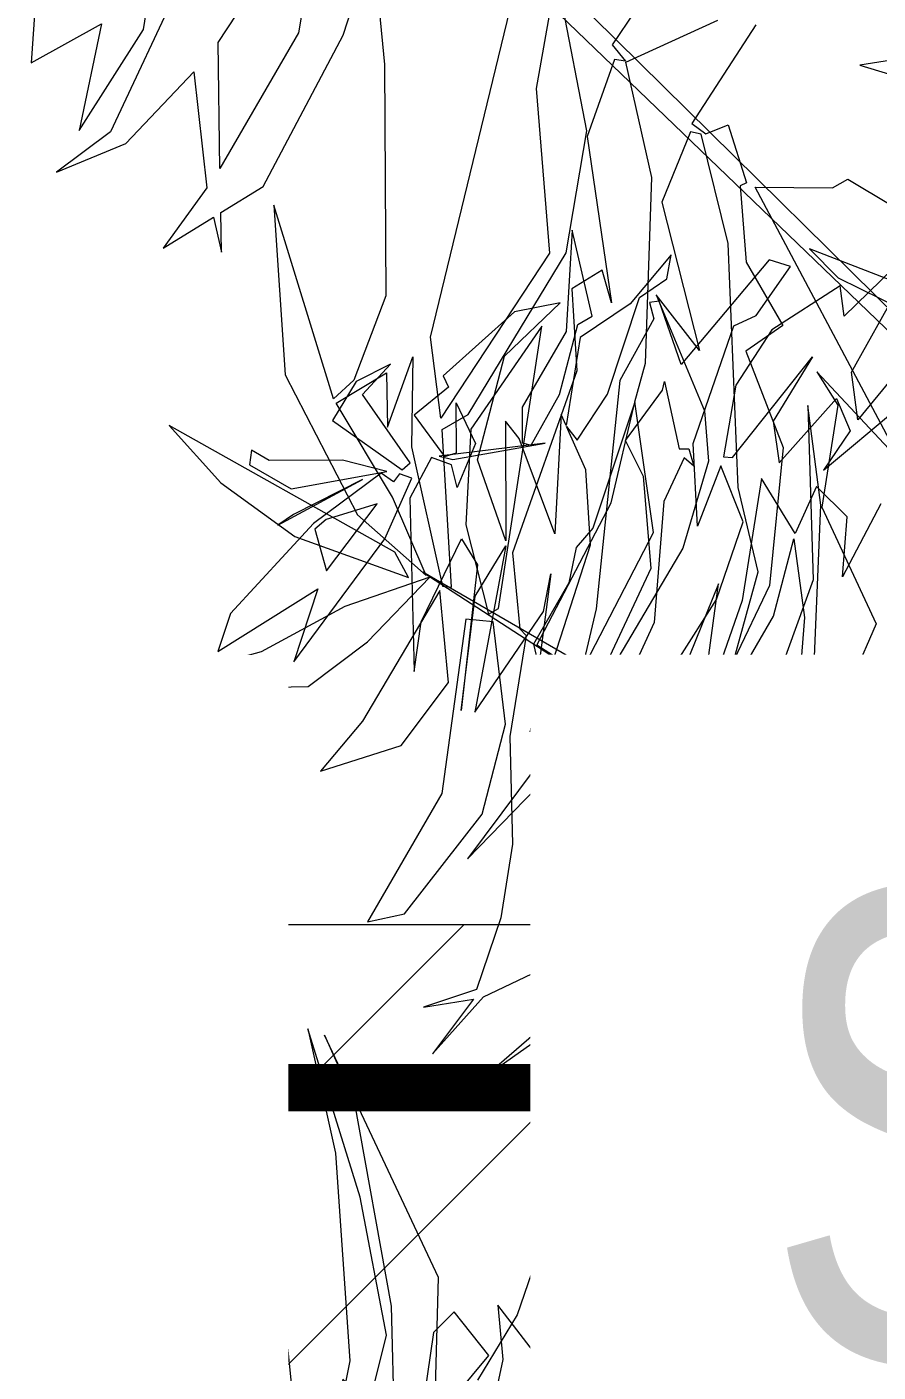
# Model space of a CAD drawing. Header units: millimetres. Extents: x 148480 to 578986, y 39883 to 155062.
# Drawn here: x 242504 to 242866, y 101463 to 102035 of the extents above; entities that cross this region are included whole.
import ezdxf

# ---------------------------------------------------------------- set-up
doc = ezdxf.new("R2010")
doc.units = ezdxf.units.MM
doc.linetypes.add('HIDDEN', pattern=[0.375, 0.25, -0.125])
doc.layers.add('CB-AC CABLE TRAY', color=213, linetype='Continuous', lineweight=15)
doc.layers.add('P-PIPE-IDEN', color=7, linetype='Continuous', lineweight=9)
for name, color, linetype in [('CET color Black or White', 7, 'Continuous'), ('Layer4', 6, 'Continuous'), ('M HVAC DRAIN PIPE', 30, 'Continuous'), ('M-HVAC-TEXT', 7, 'Continuous')]:
    doc.layers.add(name, color=color, linetype=linetype)
doc.styles.add('Arial_2', font='arial.ttf', dxfattribs={"height": 75})
doc.styles.add('romans', font='stylu.ttf', dxfattribs={"height": 125})

# ---------------------------------------------------------------- blocks, each defined once
blk = doc.blocks.new('GFC1')
at = {"layer": 'CET color Black or White', "color": 8, "linetype": 'Continuous', "lineweight": 18}
for points in [[(315561.98, 103226.07), (315690.09, 102755.81), (315725.45, 102600.77), (315739.28, 102586.83), (315747.14, 102570.7), (315757.92, 102568.19), (315749.13, 102564.38), (315735.99, 102565.13), (315732.15, 102588.63), (315651.12, 102726.43), (315576.85, 102828.11), (315346.95, 103054.83)], [(315106.36, 103228.92), (315153.35, 103205.62), (315195.29, 103177.44), (315261.93, 103123.39), (315512.51, 102882.15), (315590.84, 102790.38), (315622.36, 102740.44), (315686.07, 102621.28), (315707.3, 102571.26), (315631.37, 102600.06), (315304.74, 102789.13), (315479.57, 102675.87), (315506.28, 102665.32), (315556.82, 102629.79), (315632.95, 102587.13), (315704.56, 102540.51), (315631.01, 102501.82), (315431.01, 102429.07), (315244.3, 102380.44), (315043.26, 102345.53)], [(315514.86, 102908.86), (315469, 102926.51), (315481.22, 102914.24), (315508.81, 102900.67)], [(315503.09, 102845.37), (315445.97, 102952.83), (315478.84, 102952.44), (315485.41, 102956.2), (315504.03, 102945.04)], [(315268.4, 103116.04), (315251.95, 103018.39), (315218.47, 102960.76), (315217.85, 103014.3), (315237.55, 103044.29)], [(315148, 103144.23), (315138.35, 103005.55), (315168.25, 103022.18), (315158.81, 102976.84), (315186.05, 103019.73), (315188.17, 103033.25)], [(315202.54, 103041.25), (315172.08, 102976.27), (315149.21, 102959.21), (315178.58, 102971.28), (315207.48, 103001.75), (315212.98, 102952.46), (315194.51, 102926.87), (315215.84, 102940.09), (315219.3, 102925.16), (315218.91, 102941.99), (315236.88, 102953.12), (315270.92, 103017.31), (315283.6, 103056.18), (315288.49, 103004.85), (315289.13, 102906.57), (315275.49, 102870.82), (315266.9, 102862.86), (315241.47, 102945.05), (315246.31, 102873.06), (315277, 102813.54), (315306.27, 102787.7), (315291.95, 102820.99), (315267.99, 102861.04), (315289.38, 102873.89), (315289.71, 102850.74), (315300.6, 102880.63), (315300.02, 102842.45), (315300.02, 102842.45), (315313.08, 102783.19), (315316.95, 102782.86), (315313.01, 102849.85), (315324.03, 102856.13), (315365.67, 102924.84), (315374.49, 102976.65), (315363.59, 103033.18)], [(315359.95, 103034.77), (315352.97, 102994.71), (315358.62, 102924.69), (315312.41, 102854.59), (315308.05, 102889.03), (315350.31, 103063)], [(315411.28, 103051.92), (315385.21, 103013.31), (315390.87, 103006.31), (315386.26, 103007.06), (315374.57, 102974.28), (315384.99, 102903.62), (315381, 102917.55), (315368.11, 102909.62), (315370.17, 102874.78), (315342.94, 102797.43), (315345.97, 102765.15), (315348.76, 102762.33), (315341.74, 102719.4), (315342.87, 102673.65), (315337.87, 102642.27), (315327.65, 102611.8), (315305.08, 102604.4), (315326.29, 102607.75), (315308.86, 102584.55), (315330.62, 102608.75), (315351.11, 102618.53), (315367.62, 102648.13), (315386.22, 102700.43), (315376.37, 102747.17), (315371.9, 102746.43), (315402.76, 102806.09), (315394.81, 102861.51), (315399.38, 102877.98), (315402.08, 102956.94), (315390.98, 103005.89), (315430.19, 103023.72)], [(315446.21, 103021.77), (315419.12, 102979.85), (315425.05, 102975.36), (315434.55, 102979.32), (315442.31, 102954.62), (315439.56, 102953.3), (315442.17, 102920.9), (315457.73, 102894.01), (315441.96, 102883.06), (315457.92, 102842.08), (315452.1, 102783.53), (315436.89, 102751.85), (315447.31, 102789.26), (315438.82, 102825.22), (315434.49, 102928.81), (315423.07, 102975.3), (315418.44, 102976.26), (315406.32, 102946.37), (315422.32, 102883.32), (315403.98, 102907.06), (315424.4, 102857.74), (315426.16, 102836.27), (315415.28, 102799.34), (315380.74, 102740.91), (315392.7, 102733.55), (315384.27, 102733.07), (315391.76, 102681.38), (315368.66, 102607.17), (315330.99, 102574.56), (315348.71, 102569.74), (315340.86, 102560.51), (315386.68, 102567.49), (315416.83, 102577.41), (315426.61, 102585.16), (315419.89, 102565.5), (315410.54, 102569.82), (315371.77, 102549.33), (315371.77, 102549.33), (315355.99, 102540.99), (315368.54, 102539.38), (315363.54, 102527.14), (315361, 102528.67), (315356.51, 102534.05), (315361.53, 102522.23), (315344.92, 102473.61), (315328.01, 102445.84)], [(315310.06, 102437.14), (315311.43, 102489.43), (315263.05, 102592.49), (315275.65, 102564.25), (315291.31, 102477.32), (315292.62, 102426.84)], [(315366.51, 102424.54), (315381, 102462.8), (315415.11, 102495.96), (315374.03, 102520.8), (315377, 102538.3), (315390.15, 102536.62), (315390.88, 102520.76), (315390.88, 102520.76), (315391.18, 102514.18), (315396.48, 102518.3), (315416.31, 102511.84), (315447.33, 102512.37), (315475.55, 102526.23), (315492.42, 102542.83), (315490.72, 102534.09), (315464.15, 102510.34), (315419.91, 102495.18), (315453.26, 102486.66), (315488.97, 102496.26), (315526.5, 102539.16)], [(315546.11, 102524.47), (315495.72, 102464.68), (315498.92, 102464.39)], [(315518.4, 102888.87), (315489.54, 102853.96), (315486.91, 102874.18), (315506.94, 102909.9)], [(315504.68, 102918.15), (315483.81, 102898), (315482.14, 102910.84), (315453.03, 102892.15), (315437.78, 102868.57), (315432.54, 102838.24), (315436.42, 102837.87), (315470.4, 102880.72), (315453.58, 102853.27), (315456.22, 102835.57), (315480.6, 102862.91), (315486.35, 102849.22), (315474.96, 102832.52), (315488.59, 102843.88), (315488.59, 102843.88), (315510.57, 102862.21)], [(315499.41, 102818.26), (315483.06, 102787.17), (315485.03, 102812.62), (315472.1, 102825.51), (315462.96, 102805.56), (315448.68, 102828.97), (315440.46, 102777.07), (315426.37, 102736.52), (315404.91, 102716.06), (315412.95, 102751.5), (315429.62, 102777.53), (315440.88, 102810.59), (315431.39, 102834.34), (315421.45, 102808.65), (315419.59, 102843.87), (315436.94, 102893.8), (315446.39, 102898.27), (315460.96, 102918.99), (315451.89, 102921.89), (315414.48, 102877.37), (315405.15, 102904.37), (315401.07, 102903.7), (315402.93, 102896.83), (315388.49, 102870.6), (315378.46, 102773.61), (315367.04, 102725.45), (315323.73, 102667.3), (315362.82, 102707.66), (315401.83, 102790.86), (315398.52, 102829.82), (315390.95, 102845.15), (315406.65, 102866.53), (315407.49, 102870.13), (315413.64, 102841.63), (315417.86, 102841.62), (315419.88, 102834.16), (315415.84, 102837.8), (315407.19, 102819.26), (315403.04, 102767.74), (315386.3, 102731.44), (315355.6, 102697.28), (315394.41, 102727.64), (315403.07, 102738.86), (315403.1, 102726.52), (315385.06, 102697.13), (315379.02, 102679.26), (315406.27, 102689.38), (315404.58, 102699.77), (315429, 102727.67), (315453.82, 102770.41), (315462.4, 102803.38), (315466.91, 102769.86), (315463.98, 102732.35), (315453.29, 102721.36), (315459.22, 102699.67), (315432.63, 102658.26), (315459.97, 102683.3), (315453.84, 102659.93), (315464, 102682.21), (315468.99, 102663.96), (315457.41, 102654.43), (315478.9, 102669.23), (315518.93, 102737.44)], [(315507.68, 102567.19), (315497.45, 102558.13), (315510.63, 102555.6)], [(315512.3, 102549.05), (315497.27, 102537.85), (315524.72, 102555.6)], [(315499.12, 102516.44), (315478.32, 102463.13), (315471.86, 102461.16), (315463.8, 102540.88), (315453.58, 102558.73), (315457.41, 102545.53), (315444.7, 102506.97), (315440.99, 102556.6), (315437.32, 102533.03), (315428.54, 102457.96), (315433.32, 102451.43), (315431.48, 102415.12)], [(315458.54, 102417.05), (315470.07, 102451.54), (315482.48, 102445.84)], [(315502.83, 102841.53), (315472.14, 102874.28), (315481.14, 102860.14), (315474.34, 102816.73), (315497.35, 102767.28), (315478.45, 102723.65), (315455.15, 102710.47), (315447.86, 102701.23), (315446.38, 102705.5), (315470.15, 102729.49), (315473.92, 102817.63), (315468.39, 102860.06), (315470.6, 102785.97), (315452.87, 102737.05), (315436.01, 102710.78), (315437.75, 102702.05), (315444.81, 102696.12), (315444.8, 102701.18), (315451.69, 102699.97), (315462.84, 102652.82), (315461.02, 102690.24), (315466.03, 102690.82), (315453.11, 102696.32), (315509.98, 102741.28)], [(315503.64, 102696.17), (315479.42, 102683.99), (315476.5, 102690.78), (315517.18, 102702.97)], [(315533.01, 102748.13), (315497.71, 102703.9), (315469.9, 102691.26), (315474.7, 102691.81), (315473.9, 102638.09), (315467.44, 102579.87), (315446.58, 102553.14), (315425.72, 102548.87), (315397.5, 102519.1), (315409.13, 102516.18), (315486.4, 102583.32), (315476.13, 102681.46), (315480.66, 102681.14), (315495.5, 102659.51), (315494.65, 102671.25), (315501.74, 102669.25)], [(315251.97, 102415.59), (315246.3, 102470.92), (315201.28, 102569.21), (315191.42, 102582.96), (315200.49, 102560.85), (315178.84, 102574.07), (315203.58, 102540.32), (315208.37, 102506.24), (315218.39, 102493.47), (315221.29, 102405.16)], [(315174.6, 102446.08), (315152.44, 102494.06), (315146.79, 102521.64), (315133.88, 102542.82), (315157.08, 102436.53)], [(315141.55, 102439.08), (315116.99, 102544.22)]]:
    blk.add_lwpolyline(points, dxfattribs=at)
for points in [[(315525.62, 103002.74), (315527.25, 103010.36), (315490.51, 103004.65), (315507.74, 102999.38), (315511.59, 103003.05), (315525.62, 103002.74)], [(315376.77, 102897.99), (315368.26, 102934.51), (315365.63, 102891.46), (315347.01, 102859.34), (315347.06, 102844.1), (315350.87, 102843.07), (315362.88, 102864.65), (315370.71, 102894.43), (315376.77, 102897.99)], [(315408.45, 102913.78), (315410.23, 102924), (315392.9, 102903.14), (315371.7, 102888.82), (315365.63, 102851.46), (315363.51, 102856.18), (315360.86, 102805.5), (315345.74, 102845.95), (315339.94, 102853.3), (315340.11, 102802.52), (315328.03, 102836.85), (315339.48, 102880.97), (315363.12, 102903.63), (315343.69, 102899.84), (315313.44, 102872.55), (315315.69, 102867.84), (315301.11, 102855.84), (315313.97, 102838.38), (315319.14, 102839.94), (315318.88, 102861.16), (315327.14, 102843.89), (315319.39, 102825.22), (315317, 102834.72), (315308.4, 102837.85), (315299.26, 102820.63), (315301.12, 102746.92), (315304.04, 102768.05), (315321.24, 102803.33), (315328.01, 102792.3), (315321.12, 102730.33), (315326.98, 102778.98), (315340.12, 102800.42), (315326.94, 102729.71), (315356.03, 102772.51), (315359.16, 102788.44), (315350.37, 102721.31), (315375.99, 102800.76), (315374.08, 102832.71), (315365.8, 102851.1), (315370.31, 102845.31), (315383.23, 102864.88), (315396.83, 102905.82), (315408.45, 102913.78)], [(315336.92, 102773.69), (315355.36, 102893.65), (315325.25, 102849.97), (315323.09, 102809.33), (315332.62, 102771.3), (315336.92, 102773.69)], [(315299.41, 102835.64), (315279.09, 102864.62), (315291.02, 102877.49), (315276.51, 102870.14), (315266.42, 102853.57), (315296.03, 102832.59), (315299.41, 102835.64)], [(315368.14, 102745.81), (315371.62, 102746.39), (315353.29, 102758.21), (315384.76, 102818.61), (315394.79, 102861.45), (315377.01, 102807.83), (315369.88, 102799.59), (315366.81, 102784.71), (315351.76, 102758.62), (315361.33, 102718.06), (315360.18, 102654.27), (315368.14, 102745.81)], [(315298.63, 102786.84), (315292.88, 102797.68), (315197.03, 102851.55), (315219.02, 102827.14), (315250.35, 102804.38), (315298.63, 102786.84)], [(315356.82, 102844.04), (315311.75, 102838.45), (315317.6, 102837.03), (315356.82, 102844.04)], [(315289.52, 102831.91), (315270.63, 102836.75), (315239.5, 102836.6), (315232.04, 102841.01), (315231.13, 102834.78), (315248.88, 102824.63), (315289.52, 102831.91)], [(315300.07, 102829.06), (315294.9, 102830.95), (315292.37, 102827.57), (315287.07, 102831.26), (315258.27, 102809.84), (315223.03, 102771.66), (315217.63, 102755.47), (315260.13, 102782.05), (315250, 102751.13), (315288.65, 102803.4), (315300.07, 102829.06)], [(315279.18, 102828.5), (315249.82, 102813.68), (315249.82, 102813.68), (315243.21, 102809.16), (315279.18, 102828.5)], [(315285.36, 102818.2), (315263.76, 102811.54), (315258.93, 102807.45), (315263.82, 102789.69), (315285.36, 102818.2)], [(315307.74, 102787.1), (315271.69, 102774.54), (315236.12, 102755.32), (315177.29, 102739), (315256.08, 102740.59), (315281.25, 102759.54), (315307.74, 102787.1)], [(315433.49, 102744.78), (315407.96, 102727.89), (315425.85, 102750.78), (315430.41, 102784.15), (315415.74, 102747.83), (315394.71, 102732.83), (315407.32, 102720.14), (315420.09, 102716.88), (315433.49, 102744.78)], [(315315.74, 102742.29), (315312.04, 102781.32), (315279.14, 102725.84), (315261.33, 102704.57), (315261.33, 102704.57), (315295.55, 102715.49), (315315.74, 102742.29)], [(315330.03, 102686.32), (315339.92, 102724.64), (315334.66, 102768.11), (315323.08, 102769.23), (315312.83, 102695.14), (315281.33, 102640.62), (315296.94, 102644.06), (315330.03, 102686.32)], [(315412.05, 102629.13), (315412.48, 102664.26), (315382.92, 102611.24), (315332.27, 102575.5), (315350.5, 102571.84), (315368.06, 102592.46), (315412.05, 102629.13)], [(315541, 102628.27), (315543.97, 102639.84), (315510.95, 102634.26), (315481.84, 102637.7), (315501.41, 102620.92), (315541, 102628.27)], [(315458.47, 102584.67), (315462.77, 102631.95), (315443.52, 102599.99), (315437.05, 102572.44), (315458.47, 102584.67)], [(315520.02, 102538.46), (315518.19, 102618.37), (315493.36, 102536.46), (315482.92, 102519.87), (315520.02, 102538.46)], [(315278.85, 102422.85), (315289.32, 102464.96), (315278.17, 102523.55), (315255.87, 102595.13), (315267.72, 102542.29), (315273.74, 102454.05), (315261.11, 102391.2), (315278.85, 102422.85)], [(315199.44, 102401.78), (315206.62, 102448.89), (315186.02, 102546.29), (315176.84, 102567.92), (315187.64, 102499.58), (315183.59, 102368.61), (315199.44, 102401.78)], [(315413.55, 102398.79), (315417.28, 102450.47), (315402.53, 102521.22), (315391.12, 102526.72), (315393.37, 102483.31), (315381.85, 102387.95), (315385.49, 102383.87), (315385.05, 102393.08), (315403.29, 102422.3), (315406.19, 102408.99), (315413.55, 102398.79)], [(315368.28, 102376.81), (315376.4, 102412.11), (315369, 102516.14), (315360.44, 102484.49), (315357.02, 102451.19), (315336.64, 102477.68), (315338.73, 102454.58), (315332.1, 102423.47), (315335.07, 102391.1), (315347.44, 102362.64), (315350.56, 102432.26), (315354.72, 102432.38), (315358.58, 102385.1), (315368.28, 102376.81)], [(315331.44, 102357.52), (315326.47, 102390.15), (315312.7, 102432.12), (315332.77, 102456.28), (315318.1, 102474.92), (315309.35, 102466.14), (315299.96, 102401.71), (315285.38, 102418.89), (315290.83, 102426), (315270.81, 102446.26), (315263.88, 102398.99), (315253.8, 102412.32), (315252.01, 102336.02), (315267, 102316.3), (315270.85, 102317.88), (315268.3, 102352.15), (315270.93, 102343.03), (315284.59, 102328.43), (315286.52, 102358.09), (315301.81, 102339.1), (315307.19, 102377.1), (315310.16, 102365.76), (315327.99, 102353.5), (315331.44, 102357.52)]]:
    blk.add_lwpolyline(points, close=True, dxfattribs=at)
blk = doc.blocks.new('*U145')
at = {"layer": 'CB-AC CABLE TRAY', "true_color": 0xa953a0}
h = blk.add_hatch(dxfattribs=at)
h.set_pattern_fill('ANSI31', color=215, scale=25)
h.set_pattern_definition([(45, (-900181.98, 1102908.81), (-56.1266008, 56.1266008), [])])
h.paths.add_polyline_path([(-88704.88, -150.44), (-88704.88, 149.56), (-84117.64, 149.56), (-84117.64, -150.44)])
at = {"layer": 'CB-AC CABLE TRAY', "color": 215, "true_color": 0xa953a0}
blk.add_lwpolyline([(-88704.88, -150.44), (-88704.88, 149.56), (-84117.64, 149.56), (-84117.64, -150.44)], close=True, dxfattribs=at)

msp = doc.modelspace()

# ---------------------------------------------------------------- block references
at = {"layer": 'Layer4', "linetype": 'Continuous', "rotation": 360}
msp.add_blockref('GFC1', (-72632.43, -985.99), dxfattribs=at)

# ---------------------------------------------------------------- next in the draw order: linework, layer by layer
at = {"layer": 'M HVAC DRAIN PIPE', "color": 30, "linetype": 'Continuous'}
msp.add_lwpolyline([(245640.14, 101584.14, 20, 20, 0), (239983.37, 101584.14, 20, 20, 0), (239983.69, 106814.45, 0, 0, 0)], format="xyseb", dxfattribs=at)

# ---------------------------------------------------------------- next in the draw order: block references
at = {"layer": 'CB-AC CABLE TRAY', "color": 4, "linetype": 'HIDDEN', "rotation": 179.9997198436912}
msp.add_blockref('*U145', (158093.71, 101503.47), dxfattribs=at)

# ---------------------------------------------------------------- next in the draw order: texts
at = {"layer": 'M-HVAC-TEXT', "insert": (244072.29, 101068.12), "char_height": 200, "width": 1254.2995, "attachment_point": 9, "style": 'romans', "bg_fill": 2}
msp.add_mtext('\\pxql,t4;{\\W0.75;\\T0.75;\\C3;S-5/8-4RMT\\PL-\\Fromans.shx|c1;3/8-4RMT}', dxfattribs=at)
at = {"layer": 'P-PIPE-IDEN', "insert": (241662.83, 101668.05), "char_height": 200, "width": 852.4387, "attachment_point": 1, "style": 'Arial_2', "bg_fill": 2}
msp.add_mtext('{\\W0.75;\\T0.75;\\C1;VRY-5-6-I\\P3.0TR}', dxfattribs=at)

doc.saveas('drawing.dxf')
